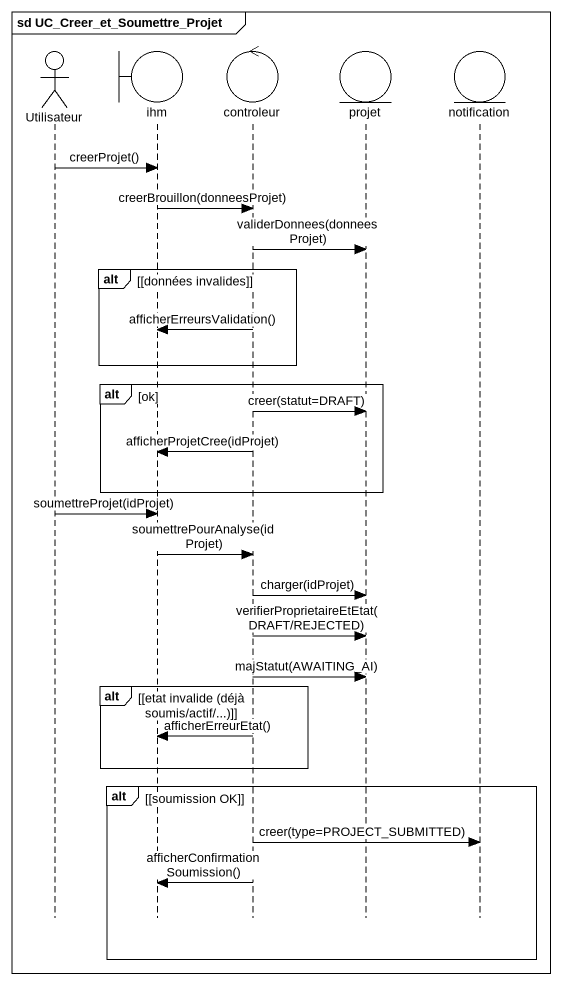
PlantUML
@startuml
mainframe sd UC_Creer_et_Soumettre_Projet
hide footbox
actor Utilisateur
boundary ihm
control controleur
entity projet
entity notification

Utilisateur -> ihm : creerProjet()
ihm -> controleur : creerBrouillon(donneesProjet)
controleur -> projet : validerDonnees(donneesProjet)
alt [données invalides]
  controleur -> ihm : afficherErreursValidation()
end
alt ok
  controleur -> projet : creer(statut=DRAFT)
  controleur -> ihm : afficherProjetCree(idProjet)
end
Utilisateur -> ihm : soumettreProjet(idProjet)
ihm -> controleur : soumettrePourAnalyse(idProjet)
controleur -> projet : charger(idProjet)
controleur -> projet : verifierProprietaireEtEtat(DRAFT/REJECTED)
controleur -> projet : majStatut(AWAITING_AI)
alt [etat invalide (déjà soumis/actif/...)]
  controleur -> ihm : afficherErreurEtat()
end
alt [soumission OK]
  controleur -> notification : creer(type=PROJECT_SUBMITTED)
  controleur -> ihm : afficherConfirmationSoumission()
end
@enduml
